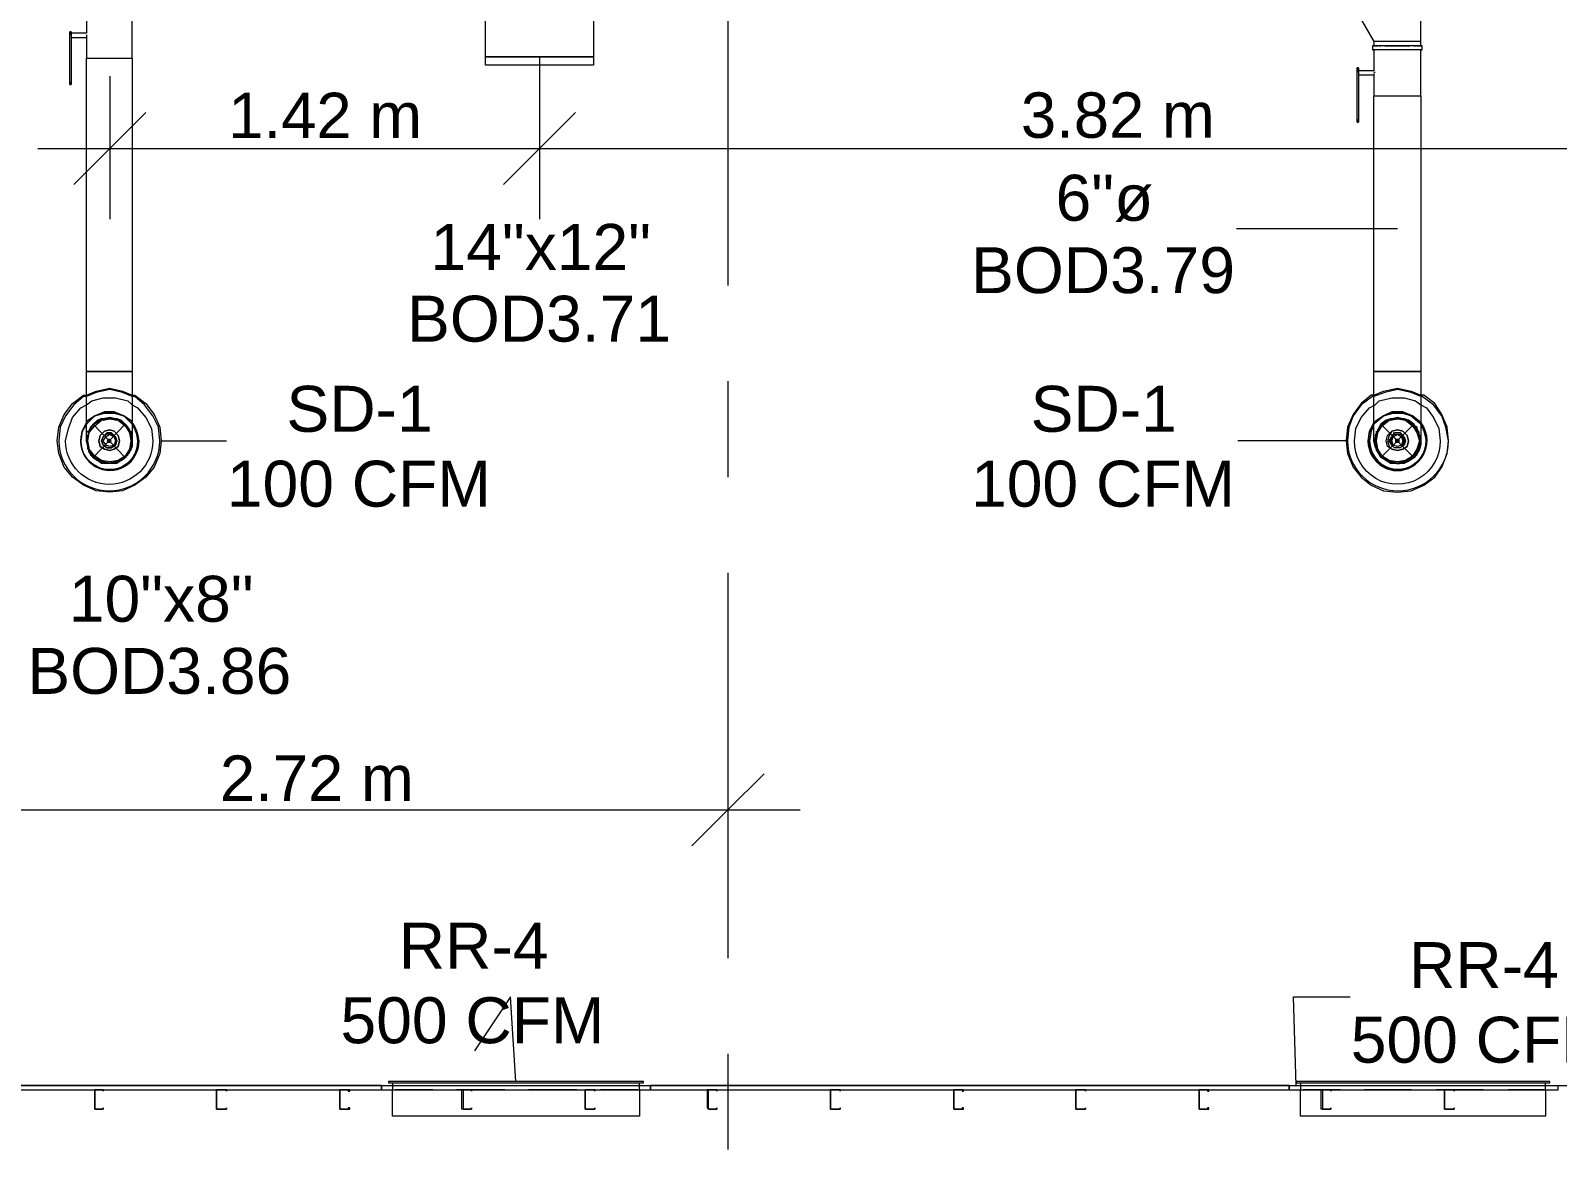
# Model space of a CAD drawing. Header units: metres. Extents: x -2 to 237, y -8 to 52.
# Drawn here: x 46.95 to 51.99, y 34.04 to 37.74 of the extents above; entities that cross this region are included whole.
import ezdxf

# ---------------------------------------------------------------- set-up
doc = ezdxf.new("R2010")
doc.units = ezdxf.units.M
doc.layers.add('HVAC - Ductos', color=5, linetype='Continuous', lineweight=0)
doc.layers.add('PDF_Text', color=7, linetype='Continuous', lineweight=0)
doc.layers.add('PDF_Geometry', color=7, linetype='Continuous', lineweight=0, true_color=0xaaaaaa)
doc.styles.add('PDF Helvetica', font='')
doc.styles.get('PDF Helvetica').set_extended_font_data('Helvetica')

msp = doc.modelspace()

# ---------------------------------------------------------------- linework, layer by layer
at = {"layer": 'HVAC - Ductos', "lineweight": 0}
for points in [[(48.4501, 37.6495), (48.4501, 38.5704), (48.8075, 38.5704), (48.8075, 37.6495)], [(48.4501, 37.6495), (48.8075, 37.6495), (48.8075, 37.622), (48.4501, 37.622)], [(47.1306, 36.4445), (47.1581, 36.4629), (47.1901, 36.4766), (47.2222, 36.4766), (47.2543, 36.4629), (47.2817, 36.4445), (47.2817, 36.4399), (47.2817, 36.4445), (47.2543, 36.4629), (47.2222, 36.4766), (47.1901, 36.4766), (47.1581, 36.4629), (47.1306, 36.4445), (47.1306, 36.4399)], [(47.2772, 36.4399), (47.2543, 36.4629), (47.2222, 36.4721), (47.1901, 36.4721), (47.1581, 36.4629), (47.1352, 36.4399), (47.1306, 36.4354), (47.1352, 36.4399), (47.1581, 36.4629), (47.1901, 36.4721), (47.2222, 36.4721), (47.2543, 36.4629), (47.2772, 36.4399), (47.2817, 36.4354)], [(47.2726, 36.3529), (47.2589, 36.33), (47.2359, 36.3162), (47.2085, 36.3116), (47.181, 36.3162), (47.1581, 36.33), (47.1397, 36.3529), (47.1352, 36.3804), (47.1397, 36.4078), (47.1581, 36.4308), (47.181, 36.4491), (47.2085, 36.4537), (47.2359, 36.4491), (47.2589, 36.4308), (47.2726, 36.4078), (47.2772, 36.3804)], [(51.3915, 36.4445), (51.419, 36.4629), (51.4464, 36.4766), (51.4831, 36.4766), (51.5152, 36.4629), (51.5381, 36.4445), (51.5427, 36.4399), (51.5381, 36.4445), (51.5152, 36.4629), (51.4831, 36.4766), (51.4464, 36.4766), (51.419, 36.4629), (51.3915, 36.4445), (51.3869, 36.4399)], [(51.5381, 36.4399), (51.5106, 36.4629), (51.4831, 36.4721), (51.451, 36.4721), (51.419, 36.4629), (51.3915, 36.4399), (51.3869, 36.4354), (51.3915, 36.4399), (51.419, 36.4629), (51.451, 36.4721), (51.4831, 36.4721), (51.5106, 36.4629), (51.5381, 36.4399), (51.5427, 36.4354)], [(51.5289, 36.3529), (51.5152, 36.33), (51.4923, 36.3162), (51.4648, 36.3116), (51.4373, 36.3162), (51.4144, 36.33), (51.4007, 36.3529), (51.3961, 36.3804), (51.4007, 36.4078), (51.4144, 36.4308), (51.4373, 36.4491), (51.4648, 36.4537), (51.4923, 36.4491), (51.5152, 36.4308), (51.5289, 36.4078), (51.5381, 36.3804)], [(47.1306, 36.4399), (47.1168, 36.4124), (47.1122, 36.3804), (47.1168, 36.4124)], [(47.1764, 36.3987), (47.1718, 36.3804), (47.1764, 36.3987), (47.1901, 36.4124), (47.2085, 36.417), (47.2222, 36.4124), (47.2359, 36.3987), (47.2405, 36.3804), (47.2359, 36.3987), (47.2222, 36.4124), (47.2085, 36.417), (47.1901, 36.4124)], [(47.1855, 36.3941), (47.181, 36.3804), (47.1855, 36.3941), (47.1993, 36.4078), (47.213, 36.4078), (47.2268, 36.3941), (47.2314, 36.3804), (47.2268, 36.3941), (47.213, 36.4033), (47.1993, 36.4033)], [(47.2222, 36.3666), (47.2085, 36.362), (47.1947, 36.3666), (47.1855, 36.3804), (47.1947, 36.3941), (47.2085, 36.4033), (47.2222, 36.3941), (47.2268, 36.3804)], [(51.3869, 36.4399), (51.3732, 36.4124), (51.3686, 36.3804), (51.3732, 36.4124)], [(51.4969, 36.362), (51.5015, 36.3804), (51.4969, 36.362), (51.4831, 36.3529), (51.4648, 36.3483), (51.4464, 36.3529), (51.4327, 36.362), (51.4282, 36.3804), (51.4327, 36.3987), (51.4464, 36.4124), (51.4648, 36.417), (51.4831, 36.4124), (51.4969, 36.3987), (51.5015, 36.3804), (51.4969, 36.3987), (51.4831, 36.4124), (51.4648, 36.417), (51.4464, 36.4124), (51.4373, 36.3987), (51.4327, 36.3804), (51.4373, 36.362), (51.4464, 36.3529), (51.4648, 36.3483), (51.4831, 36.3529)], [(51.4877, 36.3666), (51.474, 36.3574), (51.4556, 36.3574), (51.4464, 36.3666), (51.4373, 36.3804), (51.4464, 36.3941), (51.4556, 36.4078), (51.474, 36.4078), (51.4877, 36.3941), (51.4923, 36.3804)], [(51.4831, 36.3666), (51.474, 36.3574), (51.4556, 36.3574), (51.4464, 36.3666), (51.4418, 36.3804), (51.4464, 36.3941), (51.4556, 36.4033), (51.474, 36.4033), (51.4831, 36.3941), (51.4877, 36.3804)], [(51.4785, 36.3666), (51.4648, 36.362), (51.451, 36.3666), (51.4464, 36.3804), (51.451, 36.3941), (51.4648, 36.4033), (51.4785, 36.3941), (51.4831, 36.3804)], [(47.2359, 36.362), (47.2405, 36.3804), (47.2359, 36.362), (47.2222, 36.3529), (47.2085, 36.3483), (47.1901, 36.3529), (47.1764, 36.362), (47.1718, 36.3804), (47.1764, 36.362), (47.1901, 36.3529), (47.2085, 36.3483), (47.2222, 36.3529)], [(47.2268, 36.3666), (47.2314, 36.3804), (47.2268, 36.3666), (47.213, 36.3574), (47.1993, 36.3574), (47.1855, 36.3666), (47.181, 36.3804), (47.1855, 36.3666), (47.1993, 36.3574), (47.213, 36.3574)], [(47.2039, 36.385), (47.1993, 36.3804), (47.2039, 36.385), (47.2085, 36.385), (47.213, 36.3804), (47.2085, 36.385)], [(47.2085, 36.3758), (47.213, 36.3804), (47.2085, 36.3758), (47.2039, 36.3758), (47.1993, 36.3804), (47.2039, 36.3758)], [(51.4602, 36.385), (51.4602, 36.3804), (51.4602, 36.385), (51.4694, 36.385), (51.4694, 36.3804), (51.4694, 36.385)], [(51.4694, 36.3758), (51.4694, 36.3804), (51.4694, 36.3758), (51.4602, 36.3758), (51.4602, 36.3804), (51.4602, 36.3758)], [(48.276, 34.2362), (48.1522, 34.2362)], [(48.5142, 34.2362), (48.3539, 34.2362)], [(48.7525, 34.2362), (48.5921, 34.2362)], [(48.9541, 34.2362), (48.8303, 34.2362)], [(51.9688, 34.2637), (51.1303, 34.2637), (51.1303, 34.2591), (51.1441, 34.2591), (51.1441, 34.2362), (51.955, 34.2362), (51.955, 34.2591), (51.9688, 34.2591)], [(51.955, 34.2362), (51.955, 34.1492), (51.1441, 34.1492), (51.1441, 34.2362)], [(51.277, 34.2362), (51.1533, 34.2362)], [(51.5106, 34.2362), (51.3548, 34.2362)], [(51.7489, 34.2362), (51.5931, 34.2362)], [(51.9505, 34.2362), (51.8314, 34.2362)]]:
    msp.add_lwpolyline(points, close=True, dxfattribs=at)
for points in [[(51.5427, 37.6999), (51.5427, 37.8282), (51.5335, 37.8282), (51.5198, 37.8282), (51.4923, 37.8282), (51.4648, 37.8282), (51.3869, 37.8282), (51.3594, 37.8282), (51.3365, 37.8282), (51.3182, 37.8282), (51.3136, 37.8282), (51.3869, 37.6999)], [(47.1306, 37.7961), (47.1306, 37.7274), (47.0802, 37.7274), (47.0802, 37.7228), (47.0802, 37.7274), (47.0802, 37.7319), (47.0802, 37.7274), (47.0802, 37.7228), (47.0802, 37.5671), (47.0802, 37.5625), (47.0802, 37.5579), (47.0802, 37.5625), (47.0802, 37.5671)], [(47.1306, 36.3804), (47.1352, 36.362), (47.1397, 36.3438), (47.1535, 36.3254), (47.1672, 36.3162), (47.1855, 36.3071), (47.2085, 36.3071), (47.2268, 36.3071), (47.2451, 36.3162), (47.2589, 36.3254), (47.2726, 36.3438), (47.2817, 36.362), (47.2817, 36.3804), (47.2817, 36.3896), (47.2817, 36.3804), (47.2817, 36.362), (47.2726, 36.3438), (47.2589, 36.3254), (47.2451, 36.3162), (47.2268, 36.3071), (47.2085, 36.3071), (47.1855, 36.3071), (47.1672, 36.3162), (47.1535, 36.3254), (47.1397, 36.3438), (47.1352, 36.362), (47.1306, 36.3804), (47.1306, 36.3896), (47.1306, 36.3804), (47.1306, 36.385), (47.1306, 36.3987), (47.1306, 36.4262), (47.1306, 36.4629), (47.1306, 36.5041), (47.1306, 36.5545), (47.1306, 36.6095), (47.1306, 37.6449), (47.1352, 37.6449), (47.1397, 37.6449), (47.1535, 37.6449), (47.1672, 37.6449), (47.1855, 37.6449), (47.2085, 37.6449), (47.2268, 37.6449), (47.2451, 37.6449), (47.2589, 37.6449), (47.2726, 37.6449), (47.2817, 37.6449), (47.2817, 37.7961)], [(47.0756, 37.7319), (47.0756, 37.7319)], [(47.0802, 37.7319), (47.0756, 37.7319)], [(47.0756, 37.5671), (47.0756, 37.5625), (47.0756, 37.5579), (47.0756, 37.5625), (47.0756, 37.5671), (47.0756, 37.7228), (47.0756, 37.7274), (47.0756, 37.7319), (47.0756, 37.7274), (47.0756, 37.7228)], [(47.0802, 37.7319), (47.0802, 37.7319)], [(47.0802, 37.7274), (47.0802, 37.7274)], [(47.0802, 37.7137), (47.1306, 37.7137), (47.1306, 37.6449), (47.1352, 37.6449), (47.1397, 37.6449), (47.1535, 37.6449), (47.1672, 37.6449), (47.1855, 37.6449), (47.2085, 37.6449), (47.2268, 37.6449), (47.2451, 37.6449), (47.2589, 37.6449), (47.2726, 37.6449), (47.2817, 37.6449), (47.2817, 36.6095), (47.2726, 36.6095), (47.2589, 36.6095), (47.2451, 36.6095), (47.2268, 36.6095), (47.2085, 36.6095), (47.1855, 36.6095), (47.1672, 36.6095), (47.1535, 36.6095), (47.1397, 36.6095), (47.1352, 36.6095), (47.1306, 36.6095), (47.1352, 36.6095), (47.1397, 36.6095), (47.1535, 36.6095), (47.1672, 36.6095), (47.1855, 36.6095), (47.2085, 36.6095), (47.2268, 36.6095), (47.2451, 36.6095), (47.2589, 36.6095), (47.2726, 36.6095), (47.2817, 36.6095), (47.2817, 36.5728), (47.2817, 36.5224), (47.2817, 36.4766), (47.2817, 36.4354), (47.2817, 36.4078), (47.2817, 36.3896), (47.2817, 36.3804)], [(47.1306, 37.7274), (47.1306, 37.7274)], [(47.1306, 37.7274), (47.1306, 37.7274)], [(47.1306, 37.7274), (47.1306, 37.7274)], [(47.1306, 37.7274), (47.1306, 37.7274)], [(47.1306, 37.7228), (47.1306, 37.7182), (47.1306, 37.7137)], [(47.1306, 37.7137), (47.1306, 37.7137)], [(51.5427, 37.6861), (51.5473, 37.6861), (51.5427, 37.6861), (51.5381, 37.6861), (51.5243, 37.6861), (51.5061, 37.6861), (51.4877, 37.6861), (51.4648, 37.6861), (51.4418, 37.6861), (51.4236, 37.6861), (51.4052, 37.6861), (51.3915, 37.6861), (51.3869, 37.6861), (51.3823, 37.6861), (51.3823, 37.6724), (51.3869, 37.6724), (51.3869, 37.6037), (51.3365, 37.6037), (51.3365, 37.5991), (51.3365, 37.6037), (51.3365, 37.6083), (51.3365, 37.6128), (51.3365, 37.6083), (51.3365, 37.6037), (51.3365, 37.5991), (51.3365, 37.4433), (51.3365, 37.4388), (51.3365, 37.4342), (51.3365, 37.4388), (51.3365, 37.4433)], [(51.3869, 37.6861), (51.3823, 37.6861)], [(51.5289, 37.6861), (51.5381, 37.6861), (51.5427, 37.6861), (51.5427, 37.6999), (51.5381, 37.6999), (51.5289, 37.6999), (51.5198, 37.6999), (51.5015, 37.6999), (51.4831, 37.6999), (51.4648, 37.6999), (51.4464, 37.6999), (51.4282, 37.6999), (51.4098, 37.6999), (51.4007, 37.6999), (51.3915, 37.6999), (51.3869, 37.6999), (51.3869, 37.6861), (51.3915, 37.6861), (51.4007, 37.6861)], [(51.4052, 37.6861), (51.4098, 37.6861)], [(51.4236, 37.6861), (51.4282, 37.6861), (51.4464, 37.6861), (51.4648, 37.6861), (51.4831, 37.6861), (51.5015, 37.6861), (51.5061, 37.6861)], [(51.4373, 37.6999), (51.4327, 37.6999)], [(51.4969, 37.6999), (51.4923, 37.6999)], [(51.5198, 37.6861), (51.5243, 37.6861)], [(51.5473, 37.6724), (51.5473, 37.6861)], [(48.6288, 37.6495), (48.6288, 37.1593)], [(51.3319, 37.6128), (51.3319, 37.6083), (51.3319, 37.6128)], [(51.3365, 37.6128), (51.3319, 37.6128)], [(51.3319, 37.4433), (51.3319, 37.4388), (51.3319, 37.4342), (51.3319, 37.4388), (51.3319, 37.4433), (51.3319, 37.5991), (51.3319, 37.6037), (51.3319, 37.6083), (51.3319, 37.6128), (51.3319, 37.6083), (51.3319, 37.6037), (51.3319, 37.5991)], [(51.3365, 37.6128), (51.3365, 37.6083), (51.3365, 37.6128)], [(47.2085, 37.5853), (47.2085, 37.3471), (47.2085, 37.1135)], [(48.6288, 37.5853), (48.6288, 37.3471), (48.6288, 37.1135)], [(51.3365, 37.6037), (51.3365, 37.6037)], [(51.3365, 37.5899), (51.3869, 37.5899), (51.3869, 37.5212), (51.3915, 37.5212), (51.4007, 37.5212), (51.4098, 37.5212), (51.4282, 37.5212), (51.4464, 37.5212), (51.4648, 37.5212), (51.4831, 37.5212), (51.5015, 37.5212), (51.5198, 37.5212), (51.5289, 37.5212), (51.5381, 37.5212), (51.5427, 37.5212), (51.5427, 36.6095), (51.5427, 36.5728), (51.5427, 36.5224), (51.5427, 36.4766), (51.5427, 36.4354), (51.5427, 36.4078), (51.5427, 36.3896), (51.5427, 36.3804), (51.5427, 36.3896), (51.5427, 36.3804), (51.5381, 36.362), (51.5289, 36.3438), (51.5198, 36.3254), (51.5015, 36.3162), (51.4831, 36.3071), (51.4648, 36.3071), (51.4464, 36.3071), (51.4282, 36.3162), (51.4098, 36.3254), (51.4007, 36.3438), (51.3915, 36.362), (51.3869, 36.3804)], [(51.3869, 37.6037), (51.3869, 37.6037)], [(51.3869, 37.6037), (51.3869, 37.6037)], [(51.3869, 37.6037), (51.3869, 37.6037)], [(51.3869, 37.6037), (51.3869, 37.6037)], [(51.3869, 37.5991), (51.3915, 37.5991)], [(51.3869, 37.5945), (51.3869, 37.5899)], [(51.3869, 37.5899), (51.3869, 37.5899)], [(47.0756, 37.5579), (47.0756, 37.5579)], [(47.0756, 37.5579), (47.0802, 37.5579)], [(47.0802, 37.5579), (47.0802, 37.5579)], [(47.3275, 37.4662), (47.2085, 37.3471), (47.0893, 37.228)], [(48.7479, 37.4662), (48.6288, 37.3471), (48.5096, 37.228)], [(51.3319, 37.4342), (51.3319, 37.4342)], [(51.3319, 37.4342), (51.3365, 37.4342)], [(51.3365, 37.4342), (51.3365, 37.4342)], [(46.9702, 37.3471), (48.6288, 37.3471), (52.4407, 37.3471), (56.2526, 37.3471)], [(51.4648, 37.0814), (50.9333, 37.0814)], [(47.1306, 36.5316), (47.1626, 36.5453), (47.2085, 36.5545), (47.2497, 36.5453), (47.2817, 36.5316)], [(47.2817, 36.527), (47.2497, 36.5407), (47.2085, 36.5499), (47.1626, 36.5407), (47.1306, 36.527)], [(51.3869, 36.5316), (51.419, 36.5453), (51.4648, 36.5545), (51.5106, 36.5453), (51.5427, 36.5316)], [(51.5427, 36.527), (51.5106, 36.5407), (51.4648, 36.5499), (51.4236, 36.5407), (51.3869, 36.527)], [(47.2817, 36.5316), (47.2909, 36.5316), (47.3275, 36.5041), (47.3551, 36.4675), (47.3734, 36.4262), (47.378, 36.3804), (47.3734, 36.3392), (47.3551, 36.2934), (47.3275, 36.2612), (47.2909, 36.2338), (47.2497, 36.2154), (47.2085, 36.2109), (47.1626, 36.2154), (47.1214, 36.2338), (47.0848, 36.2612), (47.0572, 36.2934), (47.039, 36.3392), (47.0344, 36.3804), (47.039, 36.4262), (47.0572, 36.4675), (47.0848, 36.5041), (47.1214, 36.5316), (47.1306, 36.5316)], [(47.1306, 36.4995), (47.1489, 36.5132), (47.1855, 36.5224), (47.2268, 36.5224), (47.2681, 36.5132), (47.2817, 36.4995)], [(51.3869, 36.5316), (51.3778, 36.5316), (51.3456, 36.5041), (51.3182, 36.4675), (51.2998, 36.4262), (51.2953, 36.3804), (51.2998, 36.3392), (51.3182, 36.2934), (51.3456, 36.2612), (51.3778, 36.2338), (51.419, 36.2154), (51.4648, 36.2109), (51.5106, 36.2154), (51.5519, 36.2338), (51.5885, 36.2612), (51.6114, 36.2934), (51.6297, 36.3392), (51.6343, 36.3804), (51.6251, 36.4262), (51.6114, 36.4629), (51.5839, 36.4995), (51.5473, 36.527), (51.5427, 36.527)], [(51.3915, 36.4995), (51.4052, 36.5132), (51.4464, 36.5224), (51.4877, 36.5224), (51.5243, 36.5132), (51.5427, 36.4995)], [(47.1855, 36.3116), (47.1718, 36.3162), (47.1535, 36.33), (47.1443, 36.3438), (47.1352, 36.362), (47.1352, 36.3804), (47.1352, 36.3987), (47.1443, 36.417), (47.1535, 36.4354), (47.1718, 36.4445), (47.1855, 36.4537), (47.2085, 36.4537), (47.2268, 36.4537), (47.2451, 36.4445), (47.2589, 36.4354), (47.2726, 36.417), (47.2772, 36.3987), (47.2817, 36.3804), (47.2772, 36.362), (47.2726, 36.3438), (47.2589, 36.33), (47.2451, 36.3162), (47.2268, 36.3116), (47.2085, 36.3071), (47.1855, 36.3116), (47.2085, 36.3071), (47.2314, 36.3116)], [(47.2817, 36.3896), (47.2817, 36.3987), (47.2726, 36.417), (47.2589, 36.4354), (47.2451, 36.4491), (47.2268, 36.4537), (47.2085, 36.4583), (47.1855, 36.4537), (47.1672, 36.4491), (47.1535, 36.4354), (47.1764, 36.4491), (47.1764, 36.4537), (47.181, 36.4537)], [(47.1855, 36.4491), (47.2085, 36.4537), (47.2314, 36.4491)], [(47.2314, 36.4537), (47.2359, 36.4537), (47.2359, 36.4491), (47.2589, 36.4354), (47.2726, 36.4124)], [(51.5427, 36.3896), (51.5381, 36.3987), (51.5289, 36.417), (51.5198, 36.4354), (51.5015, 36.4491), (51.4831, 36.4537), (51.4648, 36.4583), (51.4464, 36.4537), (51.4282, 36.4491), (51.4098, 36.4354), (51.4007, 36.417), (51.3915, 36.3987), (51.3915, 36.3896)], [(51.4923, 36.4537), (51.4969, 36.4491), (51.5152, 36.4354), (51.5289, 36.417), (51.5381, 36.3987), (51.5381, 36.3804), (51.5381, 36.362), (51.5289, 36.3438), (51.5152, 36.33), (51.5015, 36.3162), (51.4831, 36.3116), (51.4648, 36.3071), (51.4464, 36.3116), (51.4282, 36.3162), (51.4144, 36.33), (51.4007, 36.3438), (51.3961, 36.362), (51.3915, 36.3804), (51.3961, 36.3987), (51.4007, 36.417), (51.4144, 36.4354), (51.4282, 36.4445), (51.4464, 36.4537), (51.4648, 36.4537), (51.4831, 36.4537), (51.5015, 36.4445), (51.5152, 36.4354), (51.5335, 36.4124), (51.5381, 36.4078)], [(51.4007, 36.4124), (51.4144, 36.4354), (51.4327, 36.4491), (51.4373, 36.4537)], [(51.4373, 36.4537), (51.4373, 36.4537)], [(51.4418, 36.4491), (51.4648, 36.4537), (51.4923, 36.4491)], [(51.4923, 36.4537), (51.4923, 36.4537)], [(47.1352, 36.4078), (47.1352, 36.4124), (47.1397, 36.4124), (47.1535, 36.4354), (47.1397, 36.417), (47.1352, 36.3987), (47.1306, 36.3896)], [(47.1397, 36.3574), (47.1352, 36.3804), (47.1397, 36.4078)], [(47.2772, 36.4124), (47.2772, 36.4078), (47.2817, 36.3804), (47.2772, 36.3574)], [(47.2772, 36.4124), (47.2772, 36.4124)], [(51.3961, 36.3574), (51.3915, 36.3804), (51.3961, 36.4078), (51.3961, 36.4124)], [(51.3961, 36.4124), (51.3961, 36.4124)], [(51.5335, 36.4124), (51.5335, 36.4124)], [(51.5335, 36.4078), (51.5381, 36.3804), (51.5335, 36.3574)], [(47.1397, 36.3483), (47.1352, 36.3529), (47.1352, 36.3574)], [(47.1764, 36.3162), (47.1535, 36.33), (47.1397, 36.3483)], [(47.2726, 36.3483), (47.2589, 36.33), (47.2359, 36.3162)], [(47.2772, 36.3574), (47.2772, 36.3529), (47.2772, 36.3483)], [(47.378, 36.3804), (47.5933, 36.3804)], [(51.2953, 36.3804), (50.9379, 36.3804)], [(51.3915, 36.362), (51.3915, 36.362)], [(51.3915, 36.362), (51.3915, 36.362)], [(51.3961, 36.3483), (51.3961, 36.3529), (51.3961, 36.3574)], [(51.4327, 36.3162), (51.4144, 36.33), (51.4007, 36.3483)], [(51.5289, 36.3483), (51.5152, 36.33), (51.4969, 36.3162)], [(51.5381, 36.3574), (51.5335, 36.3529), (51.5335, 36.3483)], [(47.181, 36.3116), (47.1764, 36.3116)], [(47.2359, 36.3116), (47.2314, 36.3116)], [(51.4373, 36.3116), (51.4327, 36.3116)], [(51.4923, 36.3116), (51.4648, 36.3071), (51.4418, 36.3116)], [(51.4464, 36.3071), (51.4464, 36.3071)], [(51.4969, 36.3116), (51.4923, 36.3116)], [(49.2518, 35.3999), (49.2518, 35.1617), (49.2518, 34.9235)], [(49.371, 35.2808), (49.2518, 35.1617), (49.1328, 35.0425)], [(45.5132, 35.1617), (46.5304, 35.1617), (49.4901, 35.1617)], [(48.5509, 34.2637), (48.5326, 34.5432), (48.4134, 34.3645)], [(51.1303, 34.2499), (51.1212, 34.5432), (51.309, 34.5432)], [(48.134, 34.2591), (48.1431, 34.2591), (48.1431, 34.2362), (48.9587, 34.2362), (48.9587, 34.1492), (48.1431, 34.1492), (48.1431, 34.2362), (48.9587, 34.2362), (48.9587, 34.2591), (48.9724, 34.2591), (48.9724, 34.2637), (48.1294, 34.2637), (48.1294, 34.2591), (48.9724, 34.2591)], [(48.9495, 34.2637), (48.1522, 34.2637)], [(48.9541, 34.2362), (48.9541, 34.2362)], [(51.1303, 34.2591), (51.9688, 34.2591)], [(51.9459, 34.2637), (51.1533, 34.2637)], [(51.9505, 34.2362), (51.9505, 34.2362)]]:
    msp.add_lwpolyline(points, dxfattribs=at)
for points in [[(51.5427, 36.3804, -1.065828), (51.3915, 36.3896), (51.3869, 36.3804), (51.3869, 36.385), (51.3869, 36.3987), (51.3869, 36.4262), (51.3869, 36.4629), (51.3869, 36.5041), (51.3869, 36.5545), (51.3869, 36.6095), (51.3915, 36.6095), (51.4007, 36.6095), (51.4098, 36.6095), (51.4282, 36.6095), (51.4464, 36.6095), (51.4648, 36.6095), (51.4831, 36.6095), (51.5015, 36.6095), (51.5198, 36.6095), (51.5289, 36.6095), (51.5381, 36.6095), (51.5427, 36.6095), (51.5381, 36.6095), (51.5289, 36.6095), (51.5198, 36.6095), (51.5015, 36.6095), (51.4831, 36.6095), (51.4648, 36.6095), (51.4464, 36.6095), (51.4282, 36.6095), (51.4098, 36.6095), (51.4007, 36.6095), (51.3915, 36.6095), (51.3869, 36.6095), (51.3869, 37.5212), (51.3915, 37.5212), (51.4007, 37.5212), (51.4098, 37.5212), (51.4282, 37.5212), (51.4464, 37.5212), (51.4648, 37.5212), (51.4831, 37.5212), (51.5015, 37.5212), (51.5198, 37.5212), (51.5289, 37.5212), (51.5381, 37.5212), (51.5427, 37.5212), (51.5427, 37.6724), (51.5473, 37.6724), (51.5427, 37.6724), (51.5381, 37.6724), (51.5243, 37.6724), (51.5061, 37.6724), (51.4877, 37.6724), (51.4648, 37.6724), (51.4418, 37.6724), (51.4236, 37.6724), (51.4052, 37.6724), (51.3915, 37.6724), (51.3869, 37.6724), (51.3823, 37.6724)], [(47.1306, 36.527), (47.1214, 36.527), (47.0893, 36.4995), (47.0618, 36.4629), (47.0435, 36.4262), (47.039, 36.3804, 0.986385), (47.3734, 36.3804), (47.3688, 36.4262), (47.3505, 36.4629), (47.323, 36.4995), (47.2909, 36.527), (47.2817, 36.527)], [(47.2817, 36.4995), (47.3001, 36.4903), (47.3275, 36.4583), (47.3459, 36.4216), (47.3505, 36.3804, -0.994589), (47.0618, 36.3804), (47.071, 36.4216), (47.0848, 36.4583), (47.1122, 36.4903), (47.1306, 36.4995)], [(51.3869, 36.527), (51.3823, 36.527), (51.3456, 36.4995), (51.3182, 36.4629), (51.3044, 36.4262), (51.2998, 36.3804, 0.986375), (51.6343, 36.3804), (51.6297, 36.4262), (51.6114, 36.4675), (51.5885, 36.5041), (51.5519, 36.5316), (51.5427, 36.5316)], [(51.5427, 36.4995), (51.561, 36.4903), (51.5839, 36.4583), (51.6023, 36.4216), (51.6068, 36.3804, -1.008663), (51.3228, 36.3804), (51.3274, 36.4216), (51.3456, 36.4583), (51.3732, 36.4903), (51.3915, 36.4995)]]:
    msp.add_lwpolyline(points, format="xyb", dxfattribs=at)
for points in [[(47.1122, 36.3804, 1.397442), (47.2817, 36.4354), (47.2955, 36.4124), (47.3001, 36.3804, -1.397024), (47.1306, 36.4354), (47.1168, 36.4124), (47.1122, 36.3804, 1.009884), (47.3047, 36.3804), (47.2955, 36.4124), (47.2817, 36.4399, -1.406659)], [(51.3869, 36.4354), (51.3778, 36.4124), (51.3732, 36.3804, 1.371525), (51.5427, 36.4354), (51.5519, 36.4124), (51.561, 36.3804), (51.5565, 36.4124), (51.5427, 36.4399, -1.386089), (51.3686, 36.3804, 1.018371), (51.561, 36.3804, -1.351674)]]:
    msp.add_lwpolyline(points, format="xyb", close=True, dxfattribs=at)
at = {"layer": 'PDF_Geometry', "lineweight": 0}
for points in [[(49.2518, 38.1626), (49.2518, 36.8935)], [(49.2518, 36.5774), (49.2518, 36.2612)], [(49.2518, 35.9451), (49.2518, 34.6714)], [(49.2518, 34.3553), (49.2518, 34.0391)], [(46.3654, 34.2499), (46.6953, 34.2499), (48.1064, 34.2499), (48.1064, 34.2362), (48.9953, 34.2362), (48.9953, 34.2499)], [(48.0011, 34.2362), (48.1064, 34.2362), (48.1064, 34.2499), (46.6953, 34.2499), (46.6953, 34.2362), (46.7503, 34.2362)], [(46.7823, 34.2362), (47.1581, 34.2362)], [(47.1855, 34.2362), (47.5658, 34.2362)], [(47.5933, 34.2362), (47.969, 34.2362)], [(48.1064, 34.2499), (48.9953, 34.2499), (51.1074, 34.2499), (51.1074, 34.2362), (51.9962, 34.2362), (51.9962, 34.2499)], [(48.3768, 34.2362), (48.3768, 34.2362)], [(48.4043, 34.2362), (48.4043, 34.2316), (48.4043, 34.2362), (48.3768, 34.2362)], [(48.4043, 34.2316), (48.4043, 34.2316)], [(48.78, 34.2362), (48.78, 34.2362)], [(48.78, 34.2362), (48.78, 34.2362)], [(48.812, 34.2362), (48.812, 34.2316), (48.812, 34.2362), (48.78, 34.2362)], [(48.812, 34.2316), (48.812, 34.2316)], [(50.8417, 34.2362), (51.1074, 34.2362), (51.1074, 34.2499), (48.9953, 34.2499), (48.9953, 34.2362), (49.1877, 34.2362)], [(49.2152, 34.2362), (49.5909, 34.2362)], [(49.623, 34.2362), (49.9987, 34.2362)], [(50.0262, 34.2362), (50.4065, 34.2362)], [(50.4339, 34.2362), (50.8096, 34.2362)], [(51.1074, 34.2499), (51.9962, 34.2499), (54.1038, 34.2499), (54.1038, 34.2362), (54.9926, 34.2362), (54.9926, 34.2499)], [(51.2174, 34.2362), (51.2174, 34.2362)], [(51.2449, 34.2362), (51.2449, 34.2316), (51.2449, 34.2362), (51.2174, 34.2362)], [(51.2449, 34.2316), (51.2449, 34.2316)], [(51.6205, 34.2362), (51.6205, 34.2362)], [(51.6205, 34.2362), (51.6205, 34.2362)], [(51.6527, 34.2362), (51.6527, 34.2316), (51.6527, 34.2362), (51.6205, 34.2362)], [(51.6527, 34.2316), (51.6527, 34.2316)], [(48.4043, 34.1766), (48.4043, 34.1766)], [(48.812, 34.1766), (48.812, 34.1766)], [(51.2449, 34.1766), (51.2449, 34.1766)], [(51.6527, 34.1766), (51.6527, 34.1766)]]:
    msp.add_lwpolyline(points, dxfattribs=at)
at = {"layer": 'PDF_Geometry', "color": 8, "lineweight": 0, "true_color": 0x808080}
for points in [[(47.2681, 36.4262), (47.2314, 36.4537), (47.181, 36.4537), (47.1443, 36.4262), (47.1306, 36.3804), (47.1443, 36.3346), (47.181, 36.3071), (47.2314, 36.3071), (47.2681, 36.3346), (47.2817, 36.3804)], [(51.5289, 36.4262), (51.4877, 36.4537), (51.4418, 36.4537), (51.4052, 36.4262), (51.3869, 36.3804), (51.4052, 36.3346), (51.4418, 36.3071), (51.4877, 36.3071), (51.5289, 36.3346), (51.5427, 36.3804)]]:
    msp.add_lwpolyline(points, close=True, dxfattribs=at)
for points in [[(47.1535, 36.4354), (47.2589, 36.3254)], [(47.2589, 36.4354), (47.1535, 36.3254)], [(51.4098, 36.4354), (51.5198, 36.3254)], [(51.5198, 36.4354), (51.4098, 36.3254)]]:
    msp.add_lwpolyline(points, dxfattribs=at)
at = {"layer": 'PDF_Geometry', "lineweight": 0}
for points in [[(47.1855, 34.2362), (47.1581, 34.2362), (47.1581, 34.1766), (47.1581, 34.172), (47.1855, 34.172), (47.1855, 34.1766), (47.1855, 34.172), (47.1581, 34.172), (47.1581, 34.1766), (47.1581, 34.2362), (47.1855, 34.2362), (47.1855, 34.2316)], [(47.5933, 34.2362), (47.5658, 34.2362), (47.5612, 34.2362), (47.5612, 34.1766), (47.5612, 34.172), (47.5658, 34.172), (47.5933, 34.172), (47.5933, 34.1766), (47.5933, 34.172), (47.5658, 34.172), (47.5612, 34.172), (47.5612, 34.1766), (47.5612, 34.2362), (47.5658, 34.2362), (47.5933, 34.2362), (47.5933, 34.2316)], [(48.0011, 34.2362), (47.969, 34.2362), (47.969, 34.1766), (47.969, 34.172), (48.0011, 34.172), (48.0011, 34.1766), (47.9965, 34.1766), (47.9965, 34.172), (47.969, 34.172), (47.969, 34.1766), (47.969, 34.2362), (47.9965, 34.2362), (47.9965, 34.2316), (48.0011, 34.2316)], [(48.3768, 34.1766), (48.3768, 34.172), (48.4043, 34.172), (48.4043, 34.1766), (48.4043, 34.172), (48.3768, 34.172), (48.3722, 34.172), (48.3722, 34.1766), (48.3722, 34.2362), (48.3768, 34.2362)], [(48.78, 34.1766), (48.78, 34.172), (48.812, 34.172), (48.812, 34.1766), (48.812, 34.172), (48.78, 34.172), (48.78, 34.1766), (48.78, 34.2362)], [(49.2152, 34.2362), (49.1877, 34.2362), (49.1832, 34.2362), (49.1832, 34.1766), (49.1877, 34.172), (49.2152, 34.172), (49.2152, 34.1766), (49.2152, 34.172), (49.1877, 34.172), (49.1877, 34.1766), (49.1877, 34.2362), (49.2152, 34.2362), (49.2152, 34.2316)], [(49.623, 34.2362), (49.5909, 34.2362), (49.5909, 34.1766), (49.5909, 34.172), (49.623, 34.172), (49.623, 34.1766), (49.623, 34.172), (49.5909, 34.172), (49.5909, 34.1766), (49.5909, 34.2362), (49.623, 34.2362), (49.623, 34.2316)], [(50.0307, 34.2362), (49.9987, 34.2362), (49.9987, 34.1766), (49.9987, 34.172), (50.0307, 34.172), (50.0307, 34.1766), (50.0262, 34.1766), (50.0262, 34.172), (49.9987, 34.172), (49.9987, 34.1766), (49.9987, 34.2362), (50.0262, 34.2362), (50.0262, 34.2316), (50.0307, 34.2316)], [(50.4339, 34.2362), (50.4065, 34.2362), (50.4019, 34.2362), (50.4019, 34.1766), (50.4019, 34.172), (50.4065, 34.172), (50.4339, 34.172), (50.4339, 34.1766), (50.4339, 34.172), (50.4065, 34.172), (50.4019, 34.172), (50.4019, 34.1766), (50.4019, 34.2362), (50.4065, 34.2362), (50.4339, 34.2362), (50.4339, 34.2316)], [(50.8417, 34.2362), (50.8096, 34.2362), (50.8096, 34.1766), (50.8096, 34.172), (50.8417, 34.172), (50.8417, 34.1766), (50.8371, 34.1766), (50.8371, 34.172), (50.8096, 34.172), (50.8096, 34.1766), (50.8096, 34.2362), (50.8371, 34.2362), (50.8371, 34.2316), (50.8417, 34.2316)], [(51.2174, 34.1766), (51.2174, 34.172), (51.2449, 34.172), (51.2449, 34.1766), (51.2449, 34.172), (51.2174, 34.172), (51.2128, 34.172), (51.2128, 34.1766), (51.2128, 34.2362), (51.2174, 34.2362)], [(51.6205, 34.1766), (51.6205, 34.172), (51.6527, 34.172), (51.6527, 34.1766), (51.6527, 34.172), (51.6205, 34.172), (51.6205, 34.1766), (51.6205, 34.2362)]]:
    msp.add_lwpolyline(points, close=True, dxfattribs=at)
at = {"layer": 'PDF_Geometry', "color": 254, "lineweight": 0, "true_color": 0xd2d2d2}
for points in [[(50.0262, 34.2362), (50.0262, 34.2362)], [(50.4019, 34.2316), (50.4019, 34.2316)], [(50.4065, 34.2362), (50.4065, 34.2362)], [(47.969, 34.1904), (47.969, 34.1904)], [(49.9987, 34.2087), (49.9987, 34.2087)]]:
    msp.add_lwpolyline(points, dxfattribs=at)

# ---------------------------------------------------------------- texts
at = {"layer": 'PDF_Text', "lineweight": 0, "attachment_point": 4, "style": 'PDF Helvetica'}
for s, insert, char_height in [('1.42 m', (47.5996, 37.4561), 0.15002), ('3.82 m', (50.2203, 37.4561), 0.15002), ('6"ø', (50.3349, 37.1819), 0.1519), ('14"x12"', (48.2685, 37.0215), 0.1519), ('BOD3.79', (50.0554, 36.9436), 0.1519), ('BOD3.71', (48.1906, 36.7833), 0.1519), ('SD-1', (47.792, 36.4855), 0.1519), ('SD-1', (50.2524, 36.4855), 0.1519), ('100 CFM', (47.595, 36.238), 0.1519), ('100 CFM', (50.0554, 36.238), 0.1519), ('10"x8"', (47.0726, 35.8578), 0.1519), ('BOD3.86', (46.9352, 35.6195), 0.1519), ('2.72 m', (47.5721, 35.266), 0.15002), ('RR-4', (48.1631, 34.7123), 0.1519), ('RR-4', (51.5032, 34.6482), 0.1519), ('500 CFM', (47.9707, 34.4649), 0.1519), ('500 CFM', (51.3108, 34.4007), 0.1519)]:
    msp.add_mtext(s, dxfattribs=dict(at, insert=insert, char_height=char_height))

doc.saveas('drawing.dxf')
